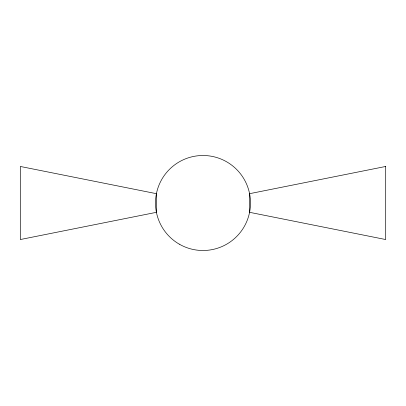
<?xml version="1.0" encoding="UTF-8"?>
<svg xmlns="http://www.w3.org/2000/svg" width="406" height="406" viewBox="0 0 406 406"><rect width="100%" height="100%" fill="white"/><g stroke="black" fill="none" stroke-linecap="round" stroke-linejoin="round"><path stroke-width="0.61" d="M156.422 212.318L20.3 239.54L20.3 166.46L156.422 193.682L156.422 212.318M385.7 166.46L249.578 193.682L249.578 212.318L385.7 239.54L385.7 166.46M179.249 244.138A47.502 47.502 0 0 0 250.502 203A47.502 47.502 0 0 0 179.249 161.862A47.502 47.502 0 0 0 179.249 244.138"/></g></svg>
